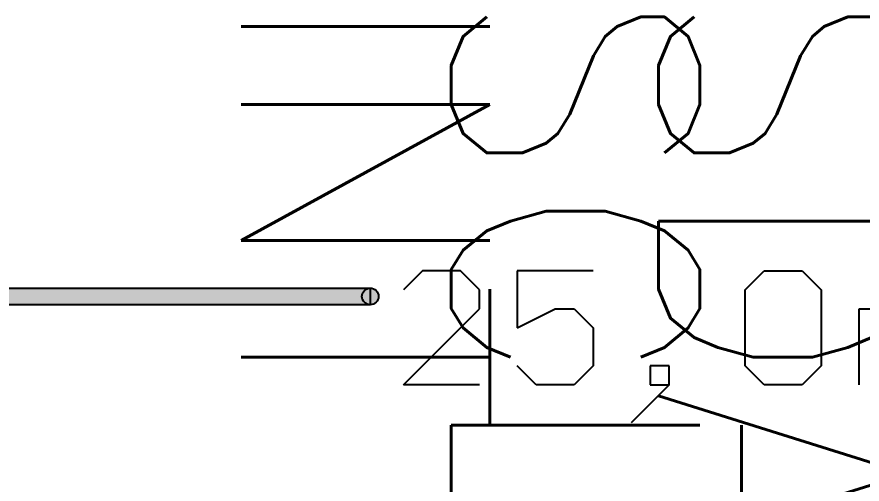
# Model space of a CAD drawing. Header units: millimetres. Extents: x -4 to 157, y -60 to 103.
# Drawn here: x 37.17 to 77.96, y 79.73 to 102.26 of the extents above; entities that cross this region are included whole.
import ezdxf

# ---------------------------------------------------------------- set-up
doc = ezdxf.new("R2010")
doc.units = ezdxf.units.MM
doc.layers.add('Mechanical17', color=7, linetype='Continuous', true_color=0x7f7f00)
doc.layers.add('Mechanical18', color=7, linetype='Continuous', true_color=0x7f7f00)
doc.styles.add('textstyle17', font='standard')
doc.styles.add('textstyle21', font='standard')
doc.styles.add('textstyle26', font='standard')

msp = doc.modelspace()

# ---------------------------------------------------------------- hatches: boundary and pattern name
at = {"layer": 'Mechanical18', "true_color": 0x7f7f00}
msp.add_hatch(color=56, dxfattribs=at).paths.add_polyline_path([(23.787, 88.38), (23.787, 89.18), (54.222, 89.18), (54.222, 88.38)], flags=0)
h = msp.add_hatch(color=56, dxfattribs=at)
edge = h.paths.add_edge_path(flags=0)
edge.add_arc((54.222, 88.78), 0.4, 0, 360)

# ---------------------------------------------------------------- linework, layer by layer
at = {"layer": 'Mechanical18'}
for p, q in [((56.738, 90.012), (55.822, 89.096)), ((58.571, 90.012), (56.738, 90.012)), ((59.487, 89.096), (58.571, 90.012)), ((64.985, 90.012), (61.32, 90.012)), ((61.32, 90.012), (61.32, 87.263)), ((72.316, 89.096), (73.233, 90.012)), ((73.233, 90.012), (75.065, 90.012)), ((75.065, 90.012), (75.982, 89.096)), ((59.487, 88.18), (59.487, 89.096)), ((72.316, 85.43), (72.316, 89.096)), ((75.982, 89.096), (75.982, 85.43)), ((55.822, 84.514), (59.487, 88.18)), ((61.32, 87.263), (63.153, 88.18)), ((63.153, 88.18), (64.069, 88.18)), ((64.069, 88.18), (64.985, 87.263)), ((77.815, 84.514), (77.815, 88.18)), ((77.815, 88.18), (78.731, 88.18)), ((64.985, 87.263), (64.985, 85.43)), ((62.236, 84.514), (61.32, 85.43)), ((64.985, 85.43), (64.069, 84.514)), ((68.651, 85.43), (67.735, 85.43)), ((67.735, 85.43), (67.735, 84.514)), ((68.651, 84.514), (68.651, 85.43)), ((73.233, 84.514), (72.316, 85.43)), ((75.982, 85.43), (75.065, 84.514)), ((59.487, 84.514), (55.822, 84.514)), ((64.069, 84.514), (62.236, 84.514)), ((67.735, 83.598), (68.651, 84.514)), ((67.735, 84.514), (68.651, 84.514)), ((68.651, 84.514), (67.735, 83.598)), ((75.065, 84.514), (73.233, 84.514)), ((67.735, 83.598), (66.818, 82.681))]:
    msp.add_line(p, q, dxfattribs=at)
at = {"layer": 'Mechanical18', "color": 56, "true_color": 0x7f7f00}
for p, q in [((23.787, 89.18), (54.222, 89.18)), ((54.222, 89.18), (54.222, 88.38)), ((54.222, 88.38), (23.787, 88.38))]:
    msp.add_line(p, q, dxfattribs=at)
at = {"layer": 'Mechanical18'}
msp.add_circle((54.222, 88.78), 0.4, dxfattribs=at)

# ---------------------------------------------------------------- texts
at = {"layer": 'Mechanical17'}
for s, style, p in [('SCL', 'textstyle26', (58.133, 103.661)), ('SDA', 'textstyle21', (68.133, 103.661)), ('INT', 'textstyle17', (48, 103.661))]:
    msp.add_text(s, height=12, rotation=270, dxfattribs=dict(at, style=style)).set_placement(p)

doc.saveas('drawing.dxf')
